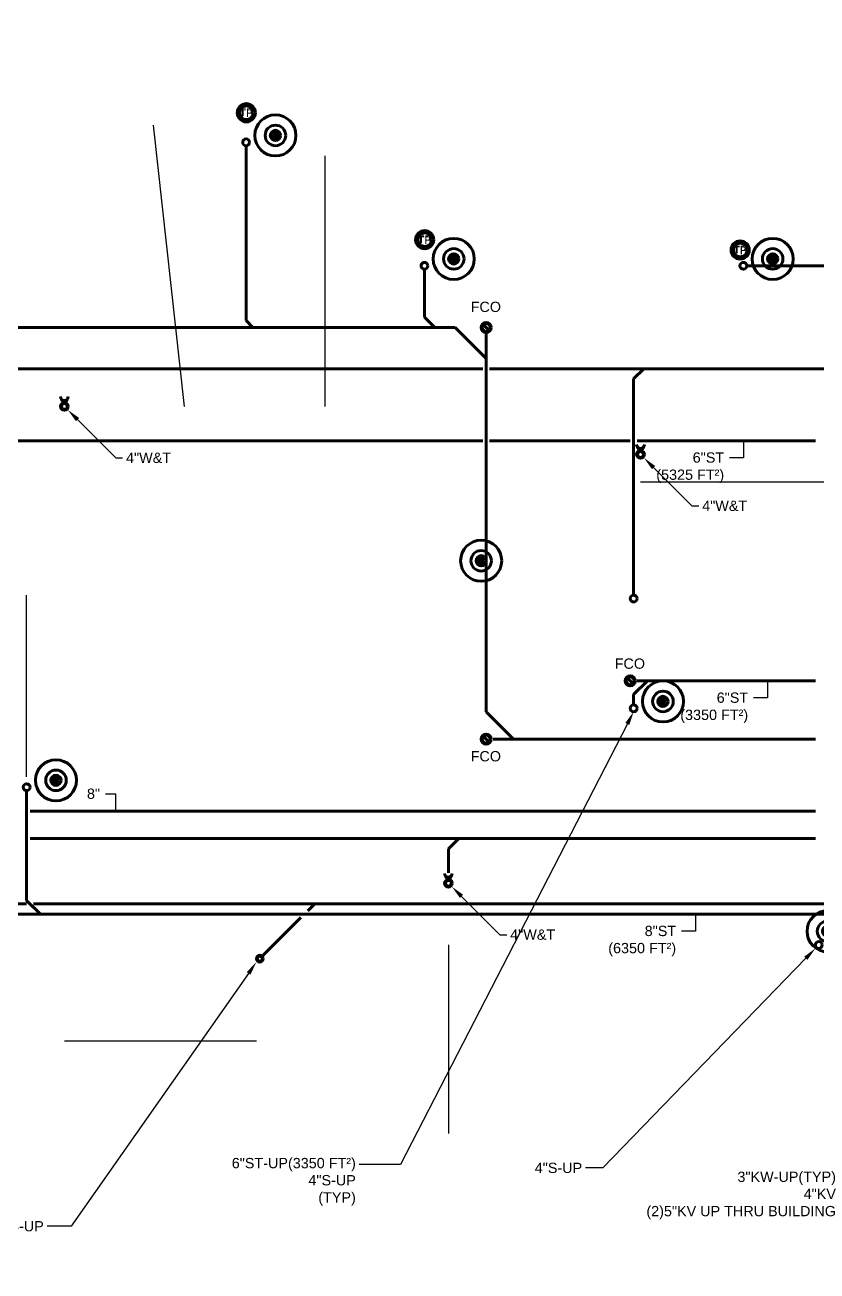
# Model space of a CAD drawing. Extents: x -29500 to 23517, y -2581 to 1886.
# Drawn here: x -1954 to -1030, y -2581 to -1128 of the extents above; entities that cross this region are included whole.
import ezdxf
from ezdxf import colors
from ezdxf.entities.mleader import LeaderData, LeaderLine
from ezdxf.enums import TextEntityAlignment as Align
from ezdxf.math import Vec2, Vec3

# ---------------------------------------------------------------- set-up
doc = ezdxf.new("R2010")
doc.units = 0
doc.header["$LTSCALE"] = 36
doc.header["$MEASUREMENT"] = 0
doc.layers.add('G-ANNO-TEXT', color=70, linetype='Continuous')
for name, color, linetype, lineweight in [('P-SAN-N', 6, 'Continuous', 60), ('P-SAN-N @ 1 (1)', 6, 'Continuous', 60), ('P-SAN-N @ 1 (2)', 6, 'Continuous', 60), ('P-SAN-N @ 12', 6, 'Continuous', 60), ('P-SAN-N @ 128', 6, 'Continuous', 60), ('P-SAN-N @ 16', 6, 'Continuous', 60), ('P-SAN-N @ 192', 6, 'Continuous', 60), ('P-SAN-N @ 2', 6, 'Continuous', 60), ('P-SAN-N @ 24', 6, 'Continuous', 60), ('P-SAN-N @ 384', 6, 'Continuous', 60), ('P-SAN-N @ 4', 6, 'Continuous', 60), ('P-SAN-N @ 48', 6, 'Continuous', 60), ('P-SAN-N @ 64', 6, 'Continuous', 60), ('P-SAN-N @ 768', 6, 'Continuous', 60), ('P-SAN-N @ 8', 6, 'Continuous', 60), ('P-SAN-N @ 96', 6, 'Continuous', 60), ('P-STRM-N', 2, 'Continuous', 60), ('P-STRM-N @ 1 (1)', 2, 'Continuous', 60), ('P-STRM-N @ 1 (2)', 2, 'Continuous', 60), ('P-STRM-N @ 12', 2, 'Continuous', 60), ('P-STRM-N @ 128', 2, 'Continuous', 60), ('P-STRM-N @ 16', 2, 'Continuous', 60), ('P-STRM-N @ 192', 2, 'Continuous', 60), ('P-STRM-N @ 2', 2, 'Continuous', 60), ('P-STRM-N @ 24', 2, 'Continuous', 60), ('P-STRM-N @ 384', 2, 'Continuous', 60), ('P-STRM-N @ 4', 2, 'Continuous', 60), ('P-STRM-N @ 48', 2, 'Continuous', 60), ('P-STRM-N @ 64', 2, 'Continuous', 60), ('P-STRM-N @ 768', 2, 'Continuous', 60), ('P-STRM-N @ 8', 2, 'Continuous', 60), ('P-STRM-N @ 96', 2, 'Continuous', 60)]:
    doc.layers.add(name, color=color, linetype=linetype, lineweight=lineweight)
doc.styles.add('Arial', font='arial.ttf')
doc.dimstyles.new('Loop128', dxfattribs={"dimscale": 0, "dimtxt": 0.09375, "dimasz": 0.03125, "dimexe": 0.0625, "dimexo": 0.0625, "dimgap": 0.09375, "dimtad": 1, "dimdec": 4, "dimzin": 3, "dimdsep": 46, "dimlunit": 4, "dimtxsty": 'Arial', "dimblk": 'OBLIQUE', "dimcen": 0.09375, "dimdle": 0.0625, "dimclrd": 256, "dimclre": 256, "dimclrt": 256, "dimadec": 4, "dimazin": 0, "dimtfac": 0.8, "dimtdec": 4, "dimtix": 1, "dimtofl": 0, "dimtmove": 1, "dimatfit": 0, "dimldrblk": 'LeaderNoteBlock', "dimfxl": 1, "dimfrac": 1, "dimtolj": 1, "dimtzin": 0, "dimlwd": -1, "dimlwe": -1, "dimarcsym": 0})

# ---------------------------------------------------------------- blocks, each defined once
blk = doc.blocks.new('*U6')
blk.add_circle((0, 0), 0.0312)
blk = doc.blocks.new('*U1087')
at = {"layer": 'P-STRM-N @ 1 (1)'}
blk.add_blockref('*U6', (-1081.8, -1400.8), dxfattribs=at)
at = {"layer": 'P-STRM-N @ 1 (2)'}
blk.add_blockref('*U6', (-1081.8, -1400.8), dxfattribs=at)
at = {"layer": 'P-STRM-N @ 12', "xscale": 12, "yscale": 12, "zscale": 12}
blk.add_blockref('*U6', (-1081.8, -1400.8), dxfattribs=at)
at = {"layer": 'P-STRM-N @ 128', "xscale": 128, "yscale": 128, "zscale": 128}
blk.add_blockref('*U6', (-1116, -1408.8), dxfattribs=at)
at = {"layer": 'P-STRM-N @ 16', "xscale": 16, "yscale": 16, "zscale": 16}
blk.add_blockref('*U6', (-1081.8, -1400.8), dxfattribs=at)
at = {"layer": 'P-STRM-N @ 192', "xscale": 192, "yscale": 192, "zscale": 192}
blk.add_blockref('*U6', (-1081.8, -1400.8), dxfattribs=at)
at = {"layer": 'P-STRM-N @ 2', "xscale": 2, "yscale": 2, "zscale": 2}
blk.add_blockref('*U6', (-1081.8, -1400.8), dxfattribs=at)
at = {"layer": 'P-STRM-N @ 24', "xscale": 24, "yscale": 24, "zscale": 24}
blk.add_blockref('*U6', (-1081.8, -1400.8), dxfattribs=at)
at = {"layer": 'P-STRM-N @ 384', "xscale": 384, "yscale": 384, "zscale": 384}
blk.add_blockref('*U6', (-1081.8, -1400.8), dxfattribs=at)
at = {"layer": 'P-STRM-N @ 4', "xscale": 4, "yscale": 4, "zscale": 4}
blk.add_blockref('*U6', (-1081.8, -1400.8), dxfattribs=at)
at = {"layer": 'P-STRM-N @ 48', "xscale": 48, "yscale": 48, "zscale": 48}
blk.add_blockref('*U6', (-1081.8, -1400.8), dxfattribs=at)
at = {"layer": 'P-STRM-N @ 64', "xscale": 64, "yscale": 64, "zscale": 64}
blk.add_blockref('*U6', (-1081.8, -1400.8), dxfattribs=at)
at = {"layer": 'P-STRM-N @ 768', "xscale": 768, "yscale": 768, "zscale": 768}
blk.add_blockref('*U6', (-1081.8, -1400.8), dxfattribs=at)
at = {"layer": 'P-STRM-N @ 8', "xscale": 8, "yscale": 8, "zscale": 8}
blk.add_blockref('*U6', (-1081.8, -1400.8), dxfattribs=at)
at = {"layer": 'P-STRM-N @ 96', "xscale": 96, "yscale": 96, "zscale": 96}
blk.add_blockref('*U6', (-1081.8, -1400.8), dxfattribs=at)
blk = doc.blocks.new('*U1088')
at = {"layer": 'P-STRM-N @ 1 (1)'}
blk.add_blockref('*U6', (-1453.8, -1400.8), dxfattribs=at)
at = {"layer": 'P-STRM-N @ 1 (2)'}
blk.add_blockref('*U6', (-1453.8, -1400.8), dxfattribs=at)
at = {"layer": 'P-STRM-N @ 12', "xscale": 12, "yscale": 12, "zscale": 12}
blk.add_blockref('*U6', (-1453.8, -1400.8), dxfattribs=at)
at = {"layer": 'P-STRM-N @ 128', "xscale": 128, "yscale": 128, "zscale": 128}
blk.add_blockref('*U6', (-1488, -1408.8), dxfattribs=at)
at = {"layer": 'P-STRM-N @ 16', "xscale": 16, "yscale": 16, "zscale": 16}
blk.add_blockref('*U6', (-1453.8, -1400.8), dxfattribs=at)
at = {"layer": 'P-STRM-N @ 192', "xscale": 192, "yscale": 192, "zscale": 192}
blk.add_blockref('*U6', (-1453.8, -1400.8), dxfattribs=at)
at = {"layer": 'P-STRM-N @ 2', "xscale": 2, "yscale": 2, "zscale": 2}
blk.add_blockref('*U6', (-1453.8, -1400.8), dxfattribs=at)
at = {"layer": 'P-STRM-N @ 24', "xscale": 24, "yscale": 24, "zscale": 24}
blk.add_blockref('*U6', (-1453.8, -1400.8), dxfattribs=at)
at = {"layer": 'P-STRM-N @ 384', "xscale": 384, "yscale": 384, "zscale": 384}
blk.add_blockref('*U6', (-1453.8, -1400.8), dxfattribs=at)
at = {"layer": 'P-STRM-N @ 4', "xscale": 4, "yscale": 4, "zscale": 4}
blk.add_blockref('*U6', (-1453.8, -1400.8), dxfattribs=at)
at = {"layer": 'P-STRM-N @ 48', "xscale": 48, "yscale": 48, "zscale": 48}
blk.add_blockref('*U6', (-1453.8, -1400.8), dxfattribs=at)
at = {"layer": 'P-STRM-N @ 64', "xscale": 64, "yscale": 64, "zscale": 64}
blk.add_blockref('*U6', (-1453.8, -1400.8), dxfattribs=at)
at = {"layer": 'P-STRM-N @ 768', "xscale": 768, "yscale": 768, "zscale": 768}
blk.add_blockref('*U6', (-1453.8, -1400.8), dxfattribs=at)
at = {"layer": 'P-STRM-N @ 8', "xscale": 8, "yscale": 8, "zscale": 8}
blk.add_blockref('*U6', (-1453.8, -1400.8), dxfattribs=at)
at = {"layer": 'P-STRM-N @ 96', "xscale": 96, "yscale": 96, "zscale": 96}
blk.add_blockref('*U6', (-1453.8, -1400.8), dxfattribs=at)
blk = doc.blocks.new('*U1089')
at = {"layer": 'P-STRM-N @ 1 (1)'}
blk.add_blockref('*U6', (-1661.8, -1256.8), dxfattribs=at)
at = {"layer": 'P-STRM-N @ 1 (2)'}
blk.add_blockref('*U6', (-1661.8, -1256.8), dxfattribs=at)
at = {"layer": 'P-STRM-N @ 12', "xscale": 12, "yscale": 12, "zscale": 12}
blk.add_blockref('*U6', (-1661.8, -1256.8), dxfattribs=at)
at = {"layer": 'P-STRM-N @ 128', "xscale": 128, "yscale": 128, "zscale": 128}
blk.add_blockref('*U6', (-1696, -1264.8), dxfattribs=at)
at = {"layer": 'P-STRM-N @ 16', "xscale": 16, "yscale": 16, "zscale": 16}
blk.add_blockref('*U6', (-1661.8, -1256.8), dxfattribs=at)
at = {"layer": 'P-STRM-N @ 192', "xscale": 192, "yscale": 192, "zscale": 192}
blk.add_blockref('*U6', (-1661.8, -1256.8), dxfattribs=at)
at = {"layer": 'P-STRM-N @ 2', "xscale": 2, "yscale": 2, "zscale": 2}
blk.add_blockref('*U6', (-1661.8, -1256.8), dxfattribs=at)
at = {"layer": 'P-STRM-N @ 24', "xscale": 24, "yscale": 24, "zscale": 24}
blk.add_blockref('*U6', (-1661.8, -1256.8), dxfattribs=at)
at = {"layer": 'P-STRM-N @ 384', "xscale": 384, "yscale": 384, "zscale": 384}
blk.add_blockref('*U6', (-1661.8, -1256.8), dxfattribs=at)
at = {"layer": 'P-STRM-N @ 4', "xscale": 4, "yscale": 4, "zscale": 4}
blk.add_blockref('*U6', (-1661.8, -1256.8), dxfattribs=at)
at = {"layer": 'P-STRM-N @ 48', "xscale": 48, "yscale": 48, "zscale": 48}
blk.add_blockref('*U6', (-1661.8, -1256.8), dxfattribs=at)
at = {"layer": 'P-STRM-N @ 64', "xscale": 64, "yscale": 64, "zscale": 64}
blk.add_blockref('*U6', (-1661.8, -1256.8), dxfattribs=at)
at = {"layer": 'P-STRM-N @ 768', "xscale": 768, "yscale": 768, "zscale": 768}
blk.add_blockref('*U6', (-1661.8, -1256.8), dxfattribs=at)
at = {"layer": 'P-STRM-N @ 8', "xscale": 8, "yscale": 8, "zscale": 8}
blk.add_blockref('*U6', (-1661.8, -1256.8), dxfattribs=at)
at = {"layer": 'P-STRM-N @ 96', "xscale": 96, "yscale": 96, "zscale": 96}
blk.add_blockref('*U6', (-1661.8, -1256.8), dxfattribs=at)
blk = doc.blocks.new('FLOOR CLEAN OUT')
at = {"color": 7, "linetype": 'Continuous'}
blk.add_line((0.034, -0.032), (-0.034, 0.032), dxfattribs=at)
at = {"linetype": 'Continuous'}
blk.add_circle((0, 0), 0.0469, dxfattribs=at)
blk = doc.blocks.new('*U1099')
at = {"layer": 'P-STRM-N @ 128', "xscale": 128, "yscale": 128, "zscale": 128}
blk.add_blockref('FLOOR CLEAN OUT', (-1416, -1480.8), dxfattribs=at)
at = {"layer": 'P-STRM-N @ 96', "xscale": 96, "yscale": 96, "zscale": 96}
blk.add_blockref('FLOOR CLEAN OUT', (-1416, -1480.8), dxfattribs=at)
blk = doc.blocks.new('*U1101')
at = {"layer": 'P-STRM-N @ 128', "xscale": 128, "yscale": 128, "zscale": 128}
blk.add_blockref('FLOOR CLEAN OUT', (-1416, -1960.8), dxfattribs=at)
at = {"layer": 'P-STRM-N @ 96', "xscale": 96, "yscale": 96, "zscale": 96}
blk.add_blockref('FLOOR CLEAN OUT', (-1416, -1960.8), dxfattribs=at)
blk = doc.blocks.new('*U1107')
at = {"layer": 'P-STRM-N @ 1 (1)'}
blk.add_blockref('*U6', (-1209.8, -1916.8), dxfattribs=at)
at = {"layer": 'P-STRM-N @ 1 (2)'}
blk.add_blockref('*U6', (-1209.8, -1916.8), dxfattribs=at)
at = {"layer": 'P-STRM-N @ 12', "xscale": 12, "yscale": 12, "zscale": 12}
blk.add_blockref('*U6', (-1209.8, -1916.8), dxfattribs=at)
at = {"layer": 'P-STRM-N @ 128', "xscale": 128, "yscale": 128, "zscale": 128}
blk.add_blockref('*U6', (-1244, -1924.8), dxfattribs=at)
at = {"layer": 'P-STRM-N @ 16', "xscale": 16, "yscale": 16, "zscale": 16}
blk.add_blockref('*U6', (-1209.8, -1916.8), dxfattribs=at)
at = {"layer": 'P-STRM-N @ 192', "xscale": 192, "yscale": 192, "zscale": 192}
blk.add_blockref('*U6', (-1209.8, -1916.8), dxfattribs=at)
at = {"layer": 'P-STRM-N @ 2', "xscale": 2, "yscale": 2, "zscale": 2}
blk.add_blockref('*U6', (-1209.8, -1916.8), dxfattribs=at)
at = {"layer": 'P-STRM-N @ 24', "xscale": 24, "yscale": 24, "zscale": 24}
blk.add_blockref('*U6', (-1209.8, -1916.8), dxfattribs=at)
at = {"layer": 'P-STRM-N @ 384', "xscale": 384, "yscale": 384, "zscale": 384}
blk.add_blockref('*U6', (-1209.8, -1916.8), dxfattribs=at)
at = {"layer": 'P-STRM-N @ 4', "xscale": 4, "yscale": 4, "zscale": 4}
blk.add_blockref('*U6', (-1209.8, -1916.8), dxfattribs=at)
at = {"layer": 'P-STRM-N @ 48', "xscale": 48, "yscale": 48, "zscale": 48}
blk.add_blockref('*U6', (-1209.8, -1916.8), dxfattribs=at)
at = {"layer": 'P-STRM-N @ 64', "xscale": 64, "yscale": 64, "zscale": 64}
blk.add_blockref('*U6', (-1209.8, -1916.8), dxfattribs=at)
at = {"layer": 'P-STRM-N @ 768', "xscale": 768, "yscale": 768, "zscale": 768}
blk.add_blockref('*U6', (-1209.8, -1916.8), dxfattribs=at)
at = {"layer": 'P-STRM-N @ 8', "xscale": 8, "yscale": 8, "zscale": 8}
blk.add_blockref('*U6', (-1209.8, -1916.8), dxfattribs=at)
at = {"layer": 'P-STRM-N @ 96', "xscale": 96, "yscale": 96, "zscale": 96}
blk.add_blockref('*U6', (-1209.8, -1916.8), dxfattribs=at)
blk = doc.blocks.new('_Oblique')
at = {"color": 0, "linetype": 'ByBlock', "lineweight": -2}
blk.add_line((-0.5, -0.5), (0.5, 0.5), dxfattribs=at)
blk = doc.blocks.new('LeaderNoteBlock')
blk.add_ellipse((0, 0), major_axis=(1, 0), ratio=0.25, start_param=5.387521, end_param=10.320443)
blk = doc.blocks.new('*U1130')
at = {"layer": 'P-STRM-N @ 128', "xscale": 128, "yscale": 128, "zscale": 128}
blk.add_blockref('FLOOR CLEAN OUT', (-1248, -1892.8), dxfattribs=at)
at = {"layer": 'P-STRM-N @ 96', "xscale": 96, "yscale": 96, "zscale": 96}
blk.add_blockref('FLOOR CLEAN OUT', (-1248, -1892.8), dxfattribs=at)
blk = doc.blocks.new('*U21')
at = {"linetype": 'Continuous'}
blk.add_circle((0, 0), 0.0829, dxfattribs=at)
at = {"layer": 'G-ANNO-TEXT', "linetype": 'Continuous', "style": 'Arial'}
blk.add_text('TP', height=0.0781, dxfattribs=at).set_placement((0, 0), align=Align.MIDDLE)
blk = doc.blocks.new('*U1143')
at = {"layer": 'P-SAN-N @ 128', "xscale": 128, "yscale": 128, "zscale": 128}
blk.add_blockref('*U21', (-1119.7, -1390.4), dxfattribs=at)
at = {"layer": 'P-SAN-N @ 96', "xscale": 96, "yscale": 96, "zscale": 96}
blk.add_blockref('*U21', (-1119.7, -1390.4), dxfattribs=at)
blk = doc.blocks.new('*U1146')
at = {"layer": 'P-SAN-N @ 128', "xscale": 128, "yscale": 128, "zscale": 128}
blk.add_blockref('*U21', (-1487.7, -1378.4), dxfattribs=at)
at = {"layer": 'P-SAN-N @ 96', "xscale": 96, "yscale": 96, "zscale": 96}
blk.add_blockref('*U21', (-1487.7, -1378.4), dxfattribs=at)
blk = doc.blocks.new('*U1147')
at = {"layer": 'P-SAN-N @ 128', "xscale": 128, "yscale": 128, "zscale": 128}
blk.add_blockref('*U21', (-1695.7, -1230.4), dxfattribs=at)
at = {"layer": 'P-SAN-N @ 96', "xscale": 96, "yscale": 96, "zscale": 96}
blk.add_blockref('*U21', (-1695.7, -1230.4), dxfattribs=at)
blk = doc.blocks.new('*U1157')
at = {"layer": 'P-STRM-N @ 1 (1)'}
blk.add_blockref('*U6', (-1917.8, -2008.8), dxfattribs=at)
at = {"layer": 'P-STRM-N @ 1 (2)'}
blk.add_blockref('*U6', (-1917.8, -2008.8), dxfattribs=at)
at = {"layer": 'P-STRM-N @ 12', "xscale": 12, "yscale": 12, "zscale": 12}
blk.add_blockref('*U6', (-1917.8, -2008.8), dxfattribs=at)
at = {"layer": 'P-STRM-N @ 128', "xscale": 128, "yscale": 128, "zscale": 128}
blk.add_blockref('*U6', (-1952, -2016.8), dxfattribs=at)
at = {"layer": 'P-STRM-N @ 16', "xscale": 16, "yscale": 16, "zscale": 16}
blk.add_blockref('*U6', (-1917.8, -2008.8), dxfattribs=at)
at = {"layer": 'P-STRM-N @ 192', "xscale": 192, "yscale": 192, "zscale": 192}
blk.add_blockref('*U6', (-1917.8, -2008.8), dxfattribs=at)
at = {"layer": 'P-STRM-N @ 2', "xscale": 2, "yscale": 2, "zscale": 2}
blk.add_blockref('*U6', (-1917.8, -2008.8), dxfattribs=at)
at = {"layer": 'P-STRM-N @ 24', "xscale": 24, "yscale": 24, "zscale": 24}
blk.add_blockref('*U6', (-1917.8, -2008.8), dxfattribs=at)
at = {"layer": 'P-STRM-N @ 384', "xscale": 384, "yscale": 384, "zscale": 384}
blk.add_blockref('*U6', (-1917.8, -2008.8), dxfattribs=at)
at = {"layer": 'P-STRM-N @ 4', "xscale": 4, "yscale": 4, "zscale": 4}
blk.add_blockref('*U6', (-1917.8, -2008.8), dxfattribs=at)
at = {"layer": 'P-STRM-N @ 48', "xscale": 48, "yscale": 48, "zscale": 48}
blk.add_blockref('*U6', (-1917.8, -2008.8), dxfattribs=at)
at = {"layer": 'P-STRM-N @ 64', "xscale": 64, "yscale": 64, "zscale": 64}
blk.add_blockref('*U6', (-1917.8, -2008.8), dxfattribs=at)
at = {"layer": 'P-STRM-N @ 768', "xscale": 768, "yscale": 768, "zscale": 768}
blk.add_blockref('*U6', (-1917.8, -2008.8), dxfattribs=at)
at = {"layer": 'P-STRM-N @ 8', "xscale": 8, "yscale": 8, "zscale": 8}
blk.add_blockref('*U6', (-1917.8, -2008.8), dxfattribs=at)
at = {"layer": 'P-STRM-N @ 96', "xscale": 96, "yscale": 96, "zscale": 96}
blk.add_blockref('*U6', (-1917.8, -2008.8), dxfattribs=at)
blk = doc.blocks.new('*U1166')
at = {"layer": 'P-SAN-N @ 1 (1)', "rotation": 180}
blk.add_blockref('*U6', (-1017.8, -2184.8), dxfattribs=at)
at = {"layer": 'P-SAN-N @ 1 (2)', "rotation": 180}
blk.add_blockref('*U6', (-1017.8, -2184.8), dxfattribs=at)
at = {"layer": 'P-SAN-N @ 12', "xscale": 12, "yscale": 12, "zscale": 12, "rotation": 180}
blk.add_blockref('*U6', (-1017.8, -2184.8), dxfattribs=at)
at = {"layer": 'P-SAN-N @ 128', "xscale": 128, "yscale": 128, "zscale": 128, "rotation": 180}
blk.add_blockref('*U6', (-1028, -2200.8), dxfattribs=at)
at = {"layer": 'P-SAN-N @ 16', "xscale": 16, "yscale": 16, "zscale": 16, "rotation": 180}
blk.add_blockref('*U6', (-1017.8, -2184.8), dxfattribs=at)
at = {"layer": 'P-SAN-N @ 192', "xscale": 192, "yscale": 192, "zscale": 192, "rotation": 180}
blk.add_blockref('*U6', (-1017.8, -2184.8), dxfattribs=at)
at = {"layer": 'P-SAN-N @ 2', "xscale": 2, "yscale": 2, "zscale": 2, "rotation": 180}
blk.add_blockref('*U6', (-1017.8, -2184.8), dxfattribs=at)
at = {"layer": 'P-SAN-N @ 24', "xscale": 24, "yscale": 24, "zscale": 24, "rotation": 180}
blk.add_blockref('*U6', (-1017.8, -2184.8), dxfattribs=at)
at = {"layer": 'P-SAN-N @ 384', "xscale": 384, "yscale": 384, "zscale": 384, "rotation": 180}
blk.add_blockref('*U6', (-1017.8, -2184.8), dxfattribs=at)
at = {"layer": 'P-SAN-N @ 4', "xscale": 4, "yscale": 4, "zscale": 4, "rotation": 180}
blk.add_blockref('*U6', (-1017.8, -2184.8), dxfattribs=at)
at = {"layer": 'P-SAN-N @ 48', "xscale": 48, "yscale": 48, "zscale": 48, "rotation": 180}
blk.add_blockref('*U6', (-1017.8, -2184.8), dxfattribs=at)
at = {"layer": 'P-SAN-N @ 64', "xscale": 64, "yscale": 64, "zscale": 64, "rotation": 180}
blk.add_blockref('*U6', (-1017.8, -2184.8), dxfattribs=at)
at = {"layer": 'P-SAN-N @ 768', "xscale": 768, "yscale": 768, "zscale": 768, "rotation": 180}
blk.add_blockref('*U6', (-1017.8, -2184.8), dxfattribs=at)
at = {"layer": 'P-SAN-N @ 8', "xscale": 8, "yscale": 8, "zscale": 8, "rotation": 180}
blk.add_blockref('*U6', (-1017.8, -2184.8), dxfattribs=at)
at = {"layer": 'P-SAN-N @ 96', "xscale": 96, "yscale": 96, "zscale": 96, "rotation": 180}
blk.add_blockref('*U6', (-1017.8, -2184.8), dxfattribs=at)
blk = doc.blocks.new('*U1171')
at = {"layer": 'P-SAN-N @ 128', "xscale": 128, "yscale": 128, "zscale": 128, "rotation": 180}
blk.add_blockref('*U6', (-1680, -2216.8), dxfattribs=at)
at = {"layer": 'P-SAN-N @ 96', "xscale": 96, "yscale": 96, "zscale": 96, "rotation": 180}
blk.add_blockref('*U6', (-1680, -2216.8), dxfattribs=at)
blk = doc.blocks.new('*U1176')
at = {"layer": 'P-SAN-N @ 1 (1)'}
blk.add_blockref('*U6', (-1421.8, -1752.8), dxfattribs=at)
at = {"layer": 'P-SAN-N @ 1 (2)'}
blk.add_blockref('*U6', (-1421.8, -1752.8), dxfattribs=at)
at = {"layer": 'P-SAN-N @ 12', "xscale": 12, "yscale": 12, "zscale": 12}
blk.add_blockref('*U6', (-1421.8, -1752.8), dxfattribs=at)
at = {"layer": 'P-SAN-N @ 128', "xscale": 128, "yscale": 128, "zscale": 128}
blk.add_blockref('*U6', (-1244, -1796.8), dxfattribs=at)
at = {"layer": 'P-SAN-N @ 16', "xscale": 16, "yscale": 16, "zscale": 16}
blk.add_blockref('*U6', (-1421.8, -1752.8), dxfattribs=at)
at = {"layer": 'P-SAN-N @ 192', "xscale": 192, "yscale": 192, "zscale": 192}
blk.add_blockref('*U6', (-1421.8, -1752.8), dxfattribs=at)
at = {"layer": 'P-SAN-N @ 2', "xscale": 2, "yscale": 2, "zscale": 2}
blk.add_blockref('*U6', (-1421.8, -1752.8), dxfattribs=at)
at = {"layer": 'P-SAN-N @ 24', "xscale": 24, "yscale": 24, "zscale": 24}
blk.add_blockref('*U6', (-1421.8, -1752.8), dxfattribs=at)
at = {"layer": 'P-SAN-N @ 384', "xscale": 384, "yscale": 384, "zscale": 384}
blk.add_blockref('*U6', (-1421.8, -1752.8), dxfattribs=at)
at = {"layer": 'P-SAN-N @ 4', "xscale": 4, "yscale": 4, "zscale": 4}
blk.add_blockref('*U6', (-1421.8, -1752.8), dxfattribs=at)
at = {"layer": 'P-SAN-N @ 48', "xscale": 48, "yscale": 48, "zscale": 48}
blk.add_blockref('*U6', (-1421.8, -1752.8), dxfattribs=at)
at = {"layer": 'P-SAN-N @ 64', "xscale": 64, "yscale": 64, "zscale": 64}
blk.add_blockref('*U6', (-1421.8, -1752.8), dxfattribs=at)
at = {"layer": 'P-SAN-N @ 768', "xscale": 768, "yscale": 768, "zscale": 768}
blk.add_blockref('*U6', (-1421.8, -1752.8), dxfattribs=at)
at = {"layer": 'P-SAN-N @ 8', "xscale": 8, "yscale": 8, "zscale": 8}
blk.add_blockref('*U6', (-1421.8, -1752.8), dxfattribs=at)
at = {"layer": 'P-SAN-N @ 96', "xscale": 96, "yscale": 96, "zscale": 96}
blk.add_blockref('*U6', (-1421.8, -1752.8), dxfattribs=at)
blk = doc.blocks.new('*U12')
at = {"linetype": 'Continuous'}
blk.add_circle((0, 0), 0.0352, dxfattribs=at)
blk.add_arc((0, 0.09), 0.0352, 180, 360, dxfattribs=at)
blk = doc.blocks.new('*U1177')
at = {"layer": 'P-SAN-N @ 128', "xscale": 128, "yscale": 128, "zscale": 128}
blk.add_blockref('*U12', (-1460, -2128.8), dxfattribs=at)
at = {"layer": 'P-SAN-N @ 96', "xscale": 96, "yscale": 96, "zscale": 96}
blk.add_blockref('*U12', (-1460, -2128.8), dxfattribs=at)
blk = doc.blocks.new('*U1179')
at = {"layer": 'P-SAN-N @ 128', "xscale": 128, "yscale": 128, "zscale": 128}
blk.add_blockref('*U12', (-1236, -1628.8), dxfattribs=at)
at = {"layer": 'P-SAN-N @ 96', "xscale": 96, "yscale": 96, "zscale": 96}
blk.add_blockref('*U12', (-1236, -1628.8), dxfattribs=at)
blk = doc.blocks.new('*U1180')
at = {"layer": 'P-SAN-N @ 128', "xscale": 128, "yscale": 128, "zscale": 128}
blk.add_blockref('*U12', (-1908, -1572.8), dxfattribs=at)
at = {"layer": 'P-SAN-N @ 96', "xscale": 96, "yscale": 96, "zscale": 96}
blk.add_blockref('*U12', (-1908, -1572.8), dxfattribs=at)

msp = doc.modelspace()

# ---------------------------------------------------------------- linework, layer by layer
at = {"layer": 'DEFPOINTS'}
for p, q in [((-1768, -1572.8), (-1804, -1244.8)), ((-1604, -1280.8), (-1604, -1572.8)), ((-1236, -1660.8), (-1012, -1660.8)), ((-1952, -2004.8), (-1952, -1792.8)), ((-1460, -2200.8), (-1460, -2420.8)), ((-1684, -2312.8), (-1908, -2312.8))]:
    msp.add_line(p, q, dxfattribs=at)
at = {"layer": 'P-SAN-N'}
for p, q in [((-2828, -1528.8), (-1420, -1528.8)), ((-1412, -1528.8), (-940, -1528.8)), ((-1244, -1540.8), (-1232, -1528.8)), ((-1244, -1792.8), (-1244, -1540.8)), ((-1948, -2044.8), (-1032, -2044.8)), ((-1948, -2076.8), (-1032, -2076.8)), ((-1460, -2088.8), (-1448, -2076.8)), ((-1460, -2116.8), (-1460, -2088.8)), ((-2336, -2152.8), (-1952, -2152.8)), ((-1944, -2152.8), (-500, -2152.8)), ((-1624, -2160.8), (-1616, -2152.8)), ((-1676, -2212.8), (-1632, -2168.8))]:
    msp.add_line(p, q, dxfattribs=at)
at = {"layer": 'P-STRM-N'}
for p, q in [((-1696, -1268.8), (-1696, -1472.8)), ((-1112, -1408.8), (-948, -1408.8)), ((-1488, -1412.8), (-1488, -1468.8)), ((-2828, -1480.8), (-1452, -1480.8)), ((-1696, -1472.8), (-1688, -1480.8)), ((-1488, -1468.8), (-1476, -1480.8)), ((-1452, -1480.8), (-1416, -1516.8)), ((-1416, -1484.8), (-1416, -1928.8)), ((-1420, -1612.8), (-2828, -1612.8)), ((-1248, -1612.8), (-1412, -1612.8)), ((-1032, -1612.8), (-1240, -1612.8)), ((-1244, -1908.8), (-1228, -1892.8)), ((-1240, -1892.8), (-1032, -1892.8)), ((-1244, -1920.8), (-1244, -1908.8)), ((-1416, -1928.8), (-1384, -1960.8)), ((-1408, -1960.8), (-1032, -1960.8)), ((-1952, -2020.8), (-1952, -2148.8)), ((-1952, -2148.8), (-1936, -2164.8)), ((-2808, -2164.8), (-508, -2164.8))]:
    msp.add_line(p, q, dxfattribs=at)

# ---------------------------------------------------------------- block references
at = {"layer": 'P-SAN-N'}
for name in ['*U1147', '*U1146', '*U1143', '*U1180', '*U1179', '*U1176', '*U1177', '*U1166', '*U1171']:
    msp.add_blockref(name, (0, 0), dxfattribs=at)
at = {"layer": 'P-STRM-N'}
for name in ['*U1089', '*U1088', '*U1087', '*U1099', '*U1130', '*U1107', '*U1101', '*U1157']:
    msp.add_blockref(name, (0, 0), dxfattribs=at)

# ---------------------------------------------------------------- texts
at = {"layer": 'G-ANNO-TEXT', "char_height": 12, "attachment_point": 3, "style": 'Arial'}
for s, insert, width in [('6"ST (5325 FT²)', (-1138.4, -1626.4), 81.6), ('6"ST (3350 FT²)', (-1110.4, -1906.4), 81.6), ('8"', (-1866.4, -2018.4), 33.6), ('8"ST (6350 FT²)', (-1194.4, -2178.4), 81.6)]:
    msp.add_mtext(s, dxfattribs=dict(at, insert=insert, width=width))

# ---------------------------------------------------------------- leaders
at = {"layer": 'G-ANNO-TEXT'}
for points in [[(-1116, -1612.8), (-1116, -1632.8), (-1132, -1632.8)], [(-1088, -1892.8), (-1088, -1912.8), (-1104, -1912.8)], [(-1848, -2044.8), (-1848, -2024.8), (-1860, -2024.8)], [(-1172, -2164.8), (-1172, -2184.8), (-1188, -2184.8)]]:
    msp.add_leader(points, dimstyle='Loop128', override={"dimscale": 0}, dxfattribs=at)
ml = msp.add_multileader_mtext('Standard', dxfattribs=at)
ml.set_content('FCO', color=(88, 178, 0), style='Arial')
ml.set_leader_properties(color=256, linetype='ByLayer', lineweight=-1)
ml.build(insert=Vec2(0, 0))
ml.multileader.update_dxf_attribs({"has_dogleg": 0, "dogleg_length": 0.125, "arrow_head_size": 16, "scale": 128})
ctx = ml.context
ctx.base_point, ctx.scale, ctx.char_height, ctx.arrow_head_size, ctx.landing_gap_size, ctx.plane_origin = Vec3(-3356, -1476.8), 128, 12, 16, 4, Vec3(-3088, -1968.8)
ctx.text_align_type = 2
notes = []
notes.append((ctx, [(0, (0, 0, 0), (0, 0), (1, 0), 1, [])]))
ctx.mtext.insert, ctx.mtext.alignment, ctx.mtext.flow_direction = Vec3(-3318.7, -1470.7), 3, 5
ml = msp.add_multileader_mtext('Standard', dxfattribs=at)
ml.set_content('FCO', color=(88, 178, 0), style='Arial')
ml.set_leader_properties(color=256, linetype='ByLayer', lineweight=-1)
ml.build(insert=Vec2(0, 0))
ml.multileader.update_dxf_attribs({"has_dogleg": 0, "dogleg_length": 0.125, "arrow_head_size": 16, "scale": 128})
ctx = ml.context
ctx.base_point, ctx.scale, ctx.char_height, ctx.arrow_head_size, ctx.landing_gap_size, ctx.plane_origin = Vec3(-3341.3, -1354.9), 128, 12, 16, 4, Vec3(-3164, -1888.8)
ctx.text_align_type = 2
notes.append((ctx, [(0, (0, 0, 0), (0, 0), (1, 0), 1, [])]))
ctx.mtext.insert, ctx.mtext.alignment, ctx.mtext.flow_direction = Vec3(-3304, -1348.8), 3, 5
ml = msp.add_multileader_mtext('Standard', dxfattribs=at)
ml.set_content('BWV', color=(88, 178, 0), style='Arial')
ml.set_leader_properties(color=256, linetype='ByLayer', lineweight=-1)
ml.build(insert=Vec2(0, 0))
ml.multileader.update_dxf_attribs({"has_dogleg": 0, "dogleg_length": 0.125, "arrow_head_size": 16, "scale": 128})
ctx = ml.context
ctx.base_point, ctx.scale, ctx.char_height, ctx.arrow_head_size, ctx.landing_gap_size, ctx.plane_origin = Vec3(-3254.7, -2072.7), 128, 12, 16, 4, Vec3(-3112, -2580.8)
ctx.text_align_type = 2
notes.append((ctx, [(0, (0, 0, 0), (0, 0), (1, 0), 1, [])]))
ctx.mtext.insert, ctx.mtext.alignment, ctx.mtext.flow_direction = Vec3(-3213.9, -2066.7), 3, 5
ml = msp.add_multileader_mtext('Standard', dxfattribs=at)
ml.set_content('FCO', color=(88, 178, 0), style='Arial')
ml.set_leader_properties(color=256, linetype='ByLayer', lineweight=-1)
ml.build(insert=Vec2(0, 0))
ml.multileader.update_dxf_attribs({"has_dogleg": 0, "dogleg_length": 0.125, "arrow_head_size": 16, "scale": 128})
ctx = ml.context
ctx.base_point, ctx.scale, ctx.char_height, ctx.arrow_head_size, ctx.landing_gap_size, ctx.plane_origin = Vec3(-3109.3, -1526.9), 128, 12, 16, 4, Vec3(-2932, -2060.8)
ctx.text_align_type = 2
notes.append((ctx, [(0, (0, 0, 0), (0, 0), (1, 0), 1, [])]))
ctx.mtext.insert, ctx.mtext.alignment, ctx.mtext.flow_direction = Vec3(-3072, -1520.8), 3, 5
ml = msp.add_multileader_mtext('Standard', dxfattribs=at)
ml.set_content('FCO', color=(88, 178, 0), style='Arial')
ml.set_leader_properties(color=256, linetype='ByLayer', lineweight=-1)
ml.build(insert=Vec2(0, 0))
ml.multileader.update_dxf_attribs({"has_dogleg": 0, "dogleg_length": 0.125, "arrow_head_size": 16, "scale": 128})
ctx = ml.context
ctx.base_point, ctx.scale, ctx.char_height, ctx.arrow_head_size, ctx.landing_gap_size, ctx.plane_origin = Vec3(-3021.3, -1630.9), 128, 12, 16, 4, Vec3(-2844, -2164.8)
ctx.text_align_type = 2
notes.append((ctx, [(0, (0, 0, 0), (0, 0), (1, 0), 1, [])]))
ctx.mtext.insert, ctx.mtext.alignment, ctx.mtext.flow_direction = Vec3(-2984, -1624.8), 3, 5
ml = msp.add_multileader_mtext('Standard', dxfattribs=at)
ml.set_content('FCO', color=(88, 178, 0), style='Arial')
ml.set_leader_properties(color=256, linetype='ByLayer', lineweight=-1)
ml.build(insert=Vec2(0, 0))
ml.multileader.update_dxf_attribs({"has_dogleg": 0, "dogleg_length": 0.125, "arrow_head_size": 16, "scale": 128})
ctx = ml.context
ctx.base_point, ctx.scale, ctx.char_height, ctx.arrow_head_size, ctx.landing_gap_size, ctx.plane_origin = Vec3(-2880, -2072.8), 128, 12, 16, 4, Vec3(-2704, -2580.8)
ctx.text_align_type = 2
notes.append((ctx, [(0, (0, 0, 0), (0, 0), (1, 0), 1, [])]))
ctx.mtext.insert, ctx.mtext.alignment, ctx.mtext.flow_direction = Vec3(-2842.7, -2066.7), 3, 5
ml = msp.add_multileader_mtext('Standard', dxfattribs=at)
ml.set_content('FCO', color=(88, 178, 0), style='Arial')
ml.set_leader_properties(color=256, linetype='ByLayer', lineweight=-1)
ml.build(insert=Vec2(0, 0))
ml.multileader.update_dxf_attribs({"has_dogleg": 0, "dogleg_length": 0.125, "arrow_head_size": 16, "scale": 128})
ctx = ml.context
ctx.base_point, ctx.scale, ctx.char_height, ctx.arrow_head_size, ctx.landing_gap_size, ctx.plane_origin = Vec3(-2853.3, -1298.9), 128, 12, 16, 4, Vec3(-2676, -1816.8)
ctx.text_align_type = 2
notes.append((ctx, [(0, (0, 0, 0), (0, 0), (1, 0), 1, [])]))
ctx.mtext.insert, ctx.mtext.alignment, ctx.mtext.flow_direction = Vec3(-2816, -1292.8), 3, 5
ml = msp.add_multileader_mtext('Standard', dxfattribs=at)
ml.set_content('FCO', color=(88, 178, 0), style='Arial')
ml.set_leader_properties(color=256, linetype='ByLayer', lineweight=-1)
ml.build(insert=Vec2(0, 0))
ml.multileader.update_dxf_attribs({"has_dogleg": 0, "dogleg_length": 0.125, "arrow_head_size": 16, "scale": 128})
ctx = ml.context
ctx.base_point, ctx.scale, ctx.char_height, ctx.arrow_head_size, ctx.landing_gap_size, ctx.plane_origin = Vec3(-2712, -2064.8), 128, 12, 16, 4, Vec3(-2512, -2528.8)
ctx.text_align_type = 2
notes.append((ctx, [(0, (0, 0, 0), (0, 0), (1, 0), 1, [])]))
ctx.mtext.insert, ctx.mtext.alignment, ctx.mtext.flow_direction = Vec3(-2674.7, -2058.7), 3, 5
ml = msp.add_multileader_mtext('Standard', dxfattribs=at)
ml.set_content('FCO', color=(88, 178, 0), style='Arial')
ml.set_leader_properties(color=256, linetype='ByLayer', lineweight=-1)
ml.build(insert=Vec2(0, 0))
ml.multileader.update_dxf_attribs({"has_dogleg": 0, "dogleg_length": 0.125, "arrow_head_size": 16, "scale": 128})
ctx = ml.context
ctx.base_point, ctx.scale, ctx.char_height, ctx.arrow_head_size, ctx.landing_gap_size, ctx.plane_origin = Vec3(-2412, -1692.8), 128, 12, 16, 4, Vec3(-2212, -2156.8)
ctx.text_align_type = 2
notes.append((ctx, [(0, (0, 0, 0), (0, 0), (1, 0), 1, [])]))
ctx.mtext.insert, ctx.mtext.alignment, ctx.mtext.flow_direction = Vec3(-2374.7, -1686.7), 3, 5
ml = msp.add_multileader_mtext('Standard', dxfattribs=at)
ml.set_content('BWV', color=(88, 178, 0), style='Arial')
ml.set_leader_properties(color=256, linetype='ByLayer', lineweight=-1)
ml.build(insert=Vec2(0, 0))
ml.multileader.update_dxf_attribs({"has_dogleg": 0, "dogleg_length": 0.125, "arrow_head_size": 16, "scale": 128})
ctx = ml.context
ctx.base_point, ctx.scale, ctx.char_height, ctx.arrow_head_size, ctx.landing_gap_size, ctx.plane_origin = Vec3(-2402.7, -1968.7), 128, 12, 16, 4, Vec3(-2260, -2476.8)
ctx.text_align_type = 2
notes.append((ctx, [(0, (0, 0, 0), (0, 0), (1, 0), 1, [])]))
ctx.mtext.insert, ctx.mtext.alignment, ctx.mtext.flow_direction = Vec3(-2361.9, -1962.7), 3, 5
ml = msp.add_multileader_mtext('Standard', dxfattribs=at)
ml.set_content('FCO', color=(88, 178, 0), style='Arial')
ml.set_leader_properties(color=256, linetype='ByLayer', lineweight=-1)
ml.build(insert=Vec2(0, 0))
ml.multileader.update_dxf_attribs({"has_dogleg": 0, "dogleg_length": 0.125, "arrow_head_size": 16, "scale": 128})
ctx = ml.context
ctx.base_point, ctx.scale, ctx.char_height, ctx.arrow_head_size, ctx.landing_gap_size, ctx.plane_origin = Vec3(-1436, -1456.8), 128, 12, 16, 4, Vec3(-1236, -1948.8)
ctx.text_align_type = 2
notes.append((ctx, [(0, (0, 0, 0), (0, 0), (1, 0), 1, [])]))
ctx.mtext.insert, ctx.mtext.alignment, ctx.mtext.flow_direction = Vec3(-1398.7, -1450.7), 3, 5
ml = msp.add_multileader_mtext('Standard', dxfattribs=at)
ml.set_content('FCO', color=(88, 178, 0), style='Arial')
ml.set_leader_properties(color=256, linetype='ByLayer', lineweight=-1)
ml.build(insert=Vec2(0, 0))
ml.multileader.update_dxf_attribs({"has_dogleg": 0, "dogleg_length": 0.125, "arrow_head_size": 16, "scale": 128})
ctx = ml.context
ctx.base_point, ctx.scale, ctx.char_height, ctx.arrow_head_size, ctx.landing_gap_size, ctx.plane_origin = Vec3(-1436, -1980.8), 128, 12, 16, 4, Vec3(-1236, -2472.8)
ctx.text_align_type = 2
notes.append((ctx, [(0, (0, 0, 0), (0, 0), (1, 0), 1, [])]))
ctx.mtext.insert, ctx.mtext.alignment, ctx.mtext.flow_direction = Vec3(-1398.7, -1974.7), 3, 5
ml = msp.add_multileader_mtext('Standard', dxfattribs=at)
ml.set_content('FCO', color=(88, 178, 0), style='Arial')
ml.set_leader_properties(color=256, linetype='ByLayer', lineweight=-1)
ml.build(insert=Vec2(0, 0))
ml.multileader.update_dxf_attribs({"has_dogleg": 0, "dogleg_length": 0.125, "arrow_head_size": 16, "scale": 128})
ctx = ml.context
ctx.base_point, ctx.scale, ctx.char_height, ctx.arrow_head_size, ctx.landing_gap_size, ctx.plane_origin = Vec3(-1268, -1872.8), 128, 12, 16, 4, Vec3(-1068, -2364.8)
ctx.text_align_type = 2
notes.append((ctx, [(0, (0, 0, 0), (0, 0), (1, 0), 1, [])]))
ctx.mtext.insert, ctx.mtext.alignment, ctx.mtext.flow_direction = Vec3(-1230.7, -1866.7), 3, 5
ml = msp.add_multileader_mtext('Standard', dxfattribs=at)
ml.set_content('4"W&T', color=(88, 178, 0), style='Arial')
ml.set_leader_properties(color=256, linetype='ByLayer', lineweight=-1)
ml.build(insert=Vec2(0, 0))
ml.multileader.update_dxf_attribs({"has_dogleg": 0, "dogleg_length": 0.125, "arrow_head_size": 16, "scale": 128})
ctx = ml.context
ctx.base_point, ctx.scale, ctx.char_height, ctx.arrow_head_size, ctx.landing_gap_size, ctx.plane_origin = Vec3(-1840, -1632.8), 128, 12, 16, 4, Vec3(-1904, -1576.8)
notes.append((ctx, [(0, (1, 1, 0), (-1856, -1632.8), (1, 0), 16, [(0, [(-1904, -1576.8), (-1848, -1632.8)], 0, [])])]))
ctx.mtext.insert, ctx.mtext.flow_direction = Vec3(-1836, -1626.7), 5
ml = msp.add_multileader_mtext('Standard', dxfattribs=at)
ml.set_content('4"W&T', color=(88, 178, 0), style='Arial')
ml.set_leader_properties(color=256, linetype='ByLayer', lineweight=-1)
ml.build(insert=Vec2(0, 0))
ml.multileader.update_dxf_attribs({"has_dogleg": 0, "dogleg_length": 0.125, "arrow_head_size": 16, "scale": 128})
ctx = ml.context
ctx.base_point, ctx.scale, ctx.char_height, ctx.arrow_head_size, ctx.landing_gap_size, ctx.plane_origin = Vec3(-1168, -1688.8), 128, 12, 16, 4, Vec3(-1232, -1632.8)
notes.append((ctx, [(0, (1, 1, 0), (-1184, -1688.8), (1, 0), 16, [(0, [(-1232, -1632.8), (-1176, -1688.8)], 0, [])])]))
ctx.mtext.insert, ctx.mtext.flow_direction = Vec3(-1164, -1682.7), 5
ml = msp.add_multileader_mtext('Standard', dxfattribs=at)
ml.set_content('3"KW-UP(TYP)\\P4"KV\\P(2)5"KV UP THRU BUILDING', color=(88, 178, 0), style='Arial')
ml.set_leader_properties(color=256, linetype='ByLayer', lineweight=-1)
ml.build(insert=Vec2(0, 0))
ml.multileader.update_dxf_attribs({"has_dogleg": 0, "dogleg_length": 0.125, "arrow_head_size": 16, "scale": 128})
ctx = ml.context
ctx.base_point, ctx.scale, ctx.char_height, ctx.arrow_head_size, ctx.landing_gap_size, ctx.plane_origin = Vec3(-1231.1, -2472.8), 128, 12, 16, 4, Vec3(-580, -1800.8)
ctx.text_align_type = 2
notes.append((ctx, [(0, (1, 1, 0), (-988, -2472.8), (-1, 0), 16, [(0, [(-580, -1800.8), (-968, -2472.8)], 0, [])])]))
ctx.mtext.insert, ctx.mtext.alignment, ctx.mtext.flow_direction = Vec3(-1008, -2465.1), 3, 5
ml = msp.add_multileader_mtext('Standard', dxfattribs=at)
ml.set_content('6"ST-UP(3350 FT²)\\P4"S-UP\\P(TYP)', color=(88, 178, 0), style='Arial')
ml.set_leader_properties(color=256, linetype='ByLayer', lineweight=-1)
ml.build(insert=Vec2(0, 0))
ml.multileader.update_dxf_attribs({"has_dogleg": 0, "dogleg_length": 0.125, "arrow_head_size": 16, "scale": 128})
ctx = ml.context
ctx.base_point, ctx.scale, ctx.char_height, ctx.arrow_head_size, ctx.landing_gap_size, ctx.plane_origin = Vec3(-1715.5, -2456.8), 128, 12, 16, 4, Vec3(-1244, -1928.8)
ctx.text_align_type = 2
notes.append((ctx, [(0, (1, 1, 0), (-1548, -2456.8), (-1, 0), 16, [(0, [(-1244, -1928.8), (-1516, -2456.8)], 0, [])])]))
ctx.mtext.insert, ctx.mtext.alignment, ctx.mtext.flow_direction = Vec3(-1568, -2449.1), 3, 5
ml = msp.add_multileader_mtext('Standard', dxfattribs=at)
ml.set_content('4"W&T', color=(88, 178, 0), style='Arial')
ml.set_leader_properties(color=256, linetype='ByLayer', lineweight=-1)
ml.build(insert=Vec2(0, 0))
ml.multileader.update_dxf_attribs({"has_dogleg": 0, "dogleg_length": 0.125, "arrow_head_size": 16, "scale": 128})
ctx = ml.context
ctx.base_point, ctx.scale, ctx.char_height, ctx.arrow_head_size, ctx.landing_gap_size, ctx.plane_origin = Vec3(-1392, -2188.8), 128, 12, 16, 4, Vec3(-1456, -2132.8)
notes.append((ctx, [(0, (1, 1, 0), (-1408, -2188.8), (1, 0), 16, [(0, [(-1456, -2132.8), (-1400, -2188.8)], 0, [])])]))
ctx.mtext.insert, ctx.mtext.flow_direction = Vec3(-1388, -2182.7), 5
ml = msp.add_multileader_mtext('Standard', dxfattribs=at)
ml.set_content('4"S-UP', color=(88, 178, 0), style='Arial')
ml.set_leader_properties(color=256, linetype='ByLayer', lineweight=-1)
ml.build(insert=Vec2(0, 0))
ml.multileader.update_dxf_attribs({"has_dogleg": 0, "dogleg_length": 0.125, "arrow_head_size": 16, "scale": 128})
ctx = ml.context
ctx.base_point, ctx.scale, ctx.char_height, ctx.arrow_head_size, ctx.landing_gap_size, ctx.plane_origin = Vec3(-1362.4, -2460.8), 128, 12, 16, 4, Vec3(-1032, -2204.8)
ctx.text_align_type = 2
notes.append((ctx, [(0, (1, 1, 0), (-1284, -2460.8), (-1, 0), 16, [(0, [(-1032, -2204.8), (-1280, -2460.8)], 0, [])])]))
ctx.mtext.insert, ctx.mtext.alignment, ctx.mtext.flow_direction = Vec3(-1304, -2454.7), 3, 5
ml = msp.add_multileader_mtext('Standard', dxfattribs=at)
ml.set_content('4"S-UP', color=(88, 178, 0), style='Arial')
ml.set_leader_properties(color=256, linetype='ByLayer', lineweight=-1)
ml.build(insert=Vec2(0, 0))
ml.multileader.update_dxf_attribs({"has_dogleg": 0, "dogleg_length": 0.125, "arrow_head_size": 16, "scale": 128})
ctx = ml.context
ctx.base_point, ctx.scale, ctx.char_height, ctx.arrow_head_size, ctx.landing_gap_size, ctx.plane_origin = Vec3(-1990.4, -2528.8), 128, 12, 16, 4, Vec3(-1684, -2220.8)
ctx.text_align_type = 2
notes.append((ctx, [(0, (1, 1, 0), (-1912, -2528.8), (-1, 0), 16, [(0, [(-1684, -2220.8), (-1900, -2528.8)], 0, [])])]))
ctx.mtext.insert, ctx.mtext.alignment, ctx.mtext.flow_direction = Vec3(-1932, -2522.7), 3, 5
for ctx, leaders in notes:
    for number, flags, end, landing, length, lines in leaders:
        leader = LeaderData()
        leader.index, (leader.has_last_leader_line, leader.has_dogleg_vector, leader.attachment_direction) = number, flags
        leader.last_leader_point, leader.dogleg_vector, leader.dogleg_length = Vec3(end), Vec3(landing), length
        for number, points, colour, breaks in lines:
            line = LeaderLine()
            line.index, line.vertices, line.color, line.breaks = number, Vec3.list(points), colors.encode_raw_color(colour), breaks
            leader.lines.append(line)
        ctx.leaders.append(leader)

doc.saveas('drawing.dxf')
